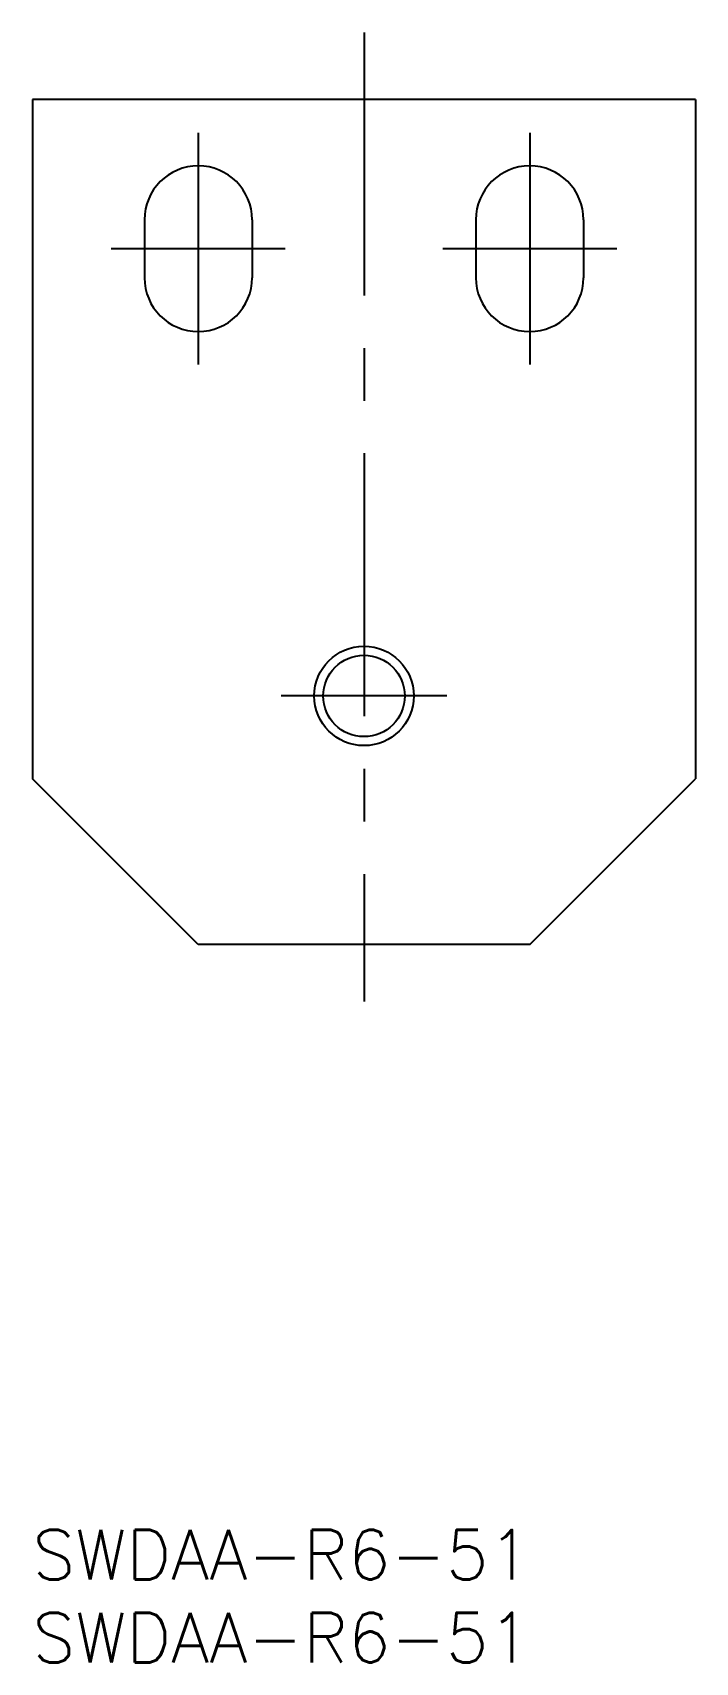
# Model space of a CAD drawing. Extents: x 0 to 154, y -8 to 90.
# Drawn here: x 0 to 40, y -8.1 to 90.3 of the extents above.
import ezdxf

# ---------------------------------------------------------------- set-up
doc = ezdxf.new("R2010")
doc.units = 0
doc.header["$LTSCALE"] = 0.5
doc.linetypes.add('CENTER', pattern=[50.8, 31.75, -6.35, 6.35, -6.35])
doc.layers.get('0').update_dxf_attribs({"linetype": 'CONTINUOUS'})
doc.layers.add('CENTER', color=1, linetype='CENTER')
doc.styles.get("Standard").update_dxf_attribs({"font": 'txt.shx', "height": 3, "bigfont": 'bigfont.shx'})

# ---------------------------------------------------------------- blocks, each defined once
blk = doc.blocks.new('*U11')
at = {"color": 7, "linetype": 'CONTINUOUS'}
blk.add_text('SWDAA-R6-51', height=3, dxfattribs=at).set_placement((0, -3.084))
blk = doc.blocks.new('*U12')
at = {"color": 7, "linetype": 'CONTINUOUS'}
blk.add_text('SWDAA-R6-51', height=3, dxfattribs=at).set_placement((0, -8.084))

msp = doc.modelspace()

# ---------------------------------------------------------------- linework, layer by layer
at = {"color": 7, "linetype": 'CONTINUOUS'}
for p, q in [((40, 86.263), (0, 86.263)), ((0, 86.263), (0, 45.263)), ((40, 86.263), (40, 45.263)), ((6.75, 79.013), (6.75, 75.513)), ((13.25, 79.013), (13.25, 75.513)), ((26.75, 79.013), (26.75, 75.513)), ((33.25, 79.013), (33.25, 75.513)), ((10, 35.263), (0, 45.263)), ((30, 35.263), (40, 45.263)), ((30, 35.263), (10, 35.263))]:
    msp.add_line(p, q, dxfattribs=at)
at = {"color": 3, "linetype": 'CONTINUOUS'}
msp.add_circle((20, 50.263), 3, dxfattribs=at)
at = {"color": 7, "linetype": 'CONTINUOUS'}
msp.add_circle((20, 50.263), 2.458, dxfattribs=at)
for centre, start, end in [((10, 79.013), 0, 180), ((30, 79.013), 0, 180), ((10, 75.513), 180, 0), ((30, 75.513), 180, 0)]:
    msp.add_arc(centre, 3.25, start, end, dxfattribs=at)
at = {"layer": 'CENTER', "color": 1, "linetype": 'CENTER'}
for p, q in [((20, 90.311), (20, 31.825)), ((10, 84.263), (10, 70.263)), ((30, 84.263), (30, 70.263)), ((15.25, 77.263), (4.75, 77.263)), ((35.25, 77.263), (24.75, 77.263)), ((25, 50.263), (15, 50.263))]:
    msp.add_line(p, q, dxfattribs=at)

# ---------------------------------------------------------------- block references
at = {"color": 7, "linetype": 'CONTINUOUS'}
for name in ['*U11', '*U12']:
    msp.add_blockref(name, (0, 0), dxfattribs=at)

doc.saveas('drawing.dxf')
